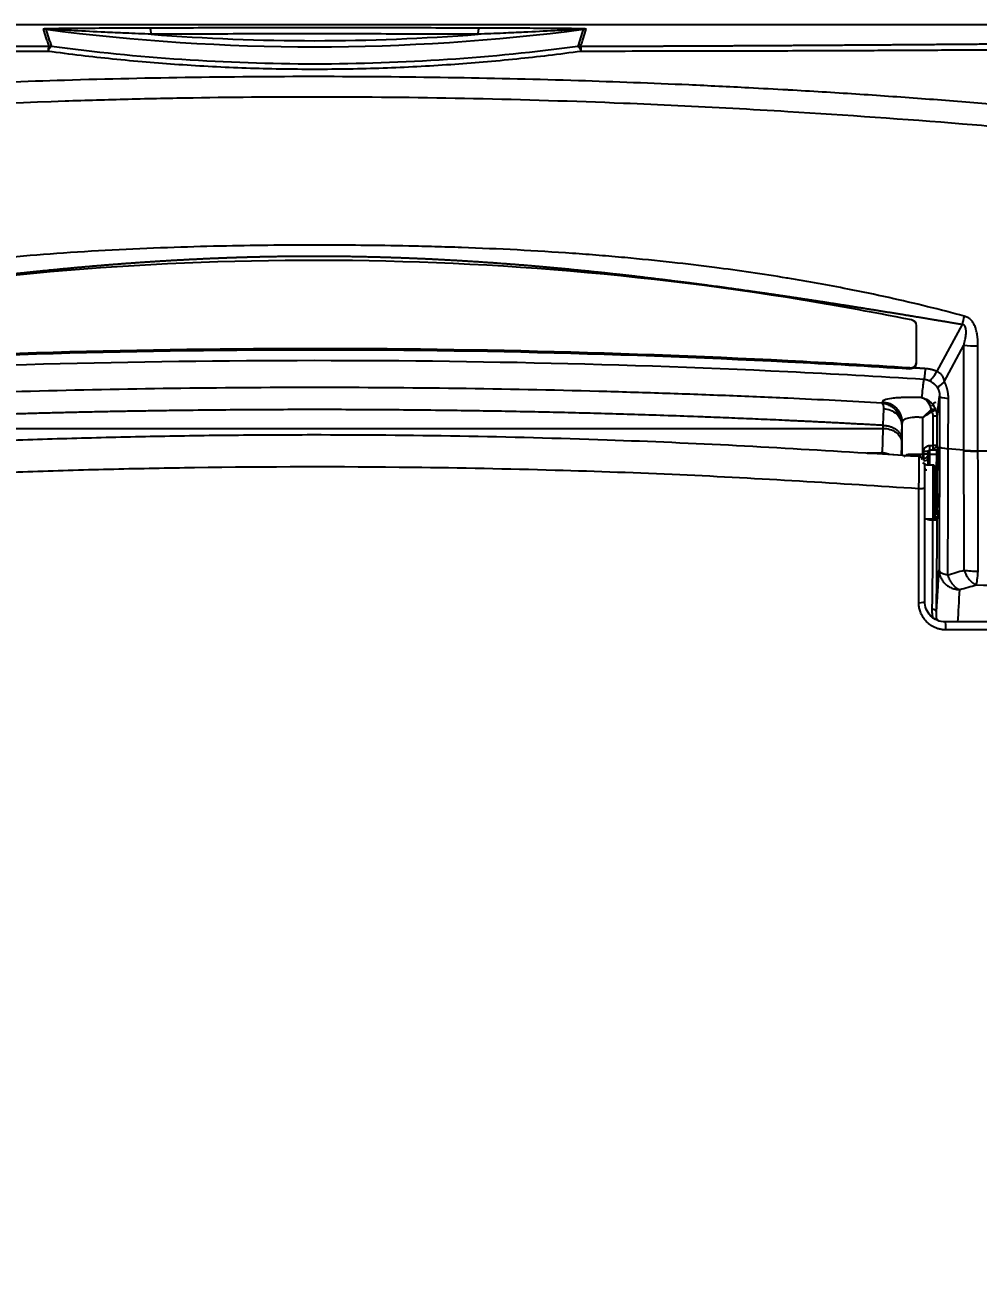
# Model space of a CAD drawing. Header units: millimetres. Extents: x 22 to 2359, y 6 to 1660.
# Drawn here: x 1158.3 to 1388, y 1139.6 to 1439.9 of the extents above; entities that cross this region are included whole.
import ezdxf

# ---------------------------------------------------------------- set-up
doc = ezdxf.new("R2010")
doc.units = ezdxf.units.MM
doc.layers.get('Defpoints').update_dxf_attribs({"linetype": 'CONTINUOUS'})
doc.layers.add('1LINE', color=7, linetype='CONTINUOUS')
doc.styles.add('Annotative', font='malgun.ttf')
doc.dimstyles.new('WOO', dxfattribs={"dimtxt": 20, "dimasz": 2, "dimexe": 1.25, "dimexo": 0.3, "dimgap": 1, "dimtad": 1, "dimdec": 1, "dimzin": 1, "dimdsep": 46, "dimtxsty": 'Annotative', "dimcen": 0, "dimclrd": 1, "dimclre": 1, "dimclrt": 2, "dimadec": 0, "dimazin": 0, "dimtfac": 1, "dimtdec": 1, "dimtofl": 0, "dimtmove": 0, "dimatfit": 3, "dimfxl": 0, "dimarcsym": 0})

# ---------------------------------------------------------------- blocks, each defined once
blk = doc.blocks.new('*D9')
at = {"layer": '1LINE', "color": 1, "lineweight": -2}
for p, q in [((948.16, 1394.59), (948.16, 1531.77)), ((1431.09, 1290.67), (1431.09, 1531.77)), ((950.16, 1530.52), (1429.09, 1530.52))]:
    blk.add_line(p, q, dxfattribs=at)
at = {"layer": '1LINE', "color": 1}
for points in [[(950.16, 1530.86), (950.16, 1530.19), (948.16, 1530.52)], [(1429.09, 1530.86), (1429.09, 1530.19), (1431.09, 1530.52)]]:
    blk.add_solid(points, dxfattribs=at)
at = {"layer": 'Defpoints', "color": 0}
for p in [(1431.09, 1530.52), (948.16, 1394.29), (1431.09, 1290.37)]:
    blk.add_point(p, dxfattribs=at)
at = {"layer": '1LINE', "color": 2, "insert": (1189.63, 1541.86), "char_height": 20, "attachment_point": 5, "style": 'Annotative'}
blk.add_mtext('483', dxfattribs=at)
blk = doc.blocks.new('*D10')
at = {"layer": '1LINE', "color": 1, "lineweight": -2}
for p, q in [((1413.64, 1439.26), (1515.83, 1439.26)), ((1514.58, 1437.26), (1514.58, 915.06)), ((1228.43, 913.06), (1515.83, 913.06))]:
    blk.add_line(p, q, dxfattribs=at)
at = {"layer": '1LINE', "color": 1}
for points in [[(1514.24, 1437.26), (1514.91, 1437.26), (1514.58, 1439.26)], [(1514.24, 915.06), (1514.91, 915.06), (1514.58, 913.06)]]:
    blk.add_solid(points, dxfattribs=at)
at = {"layer": 'Defpoints', "color": 0}
for p in [(1413.34, 1439.26), (1228.13, 913.06), (1514.58, 913.06)]:
    blk.add_point(p, dxfattribs=at)
at = {"layer": '1LINE', "color": 2, "insert": (1503.25, 1176.16), "char_height": 20, "attachment_point": 5, "rotation": 90, "style": 'Annotative'}
blk.add_mtext('527', dxfattribs=at)
blk = doc.blocks.new('*D12')
at = {"layer": '1LINE', "color": 1, "lineweight": -2}
for p, q in [((1025.27, 1424.9), (1025.27, 1492.44)), ((1431.09, 1290.67), (1431.09, 1492.44)), ((1027.27, 1491.19), (1429.09, 1491.19))]:
    blk.add_line(p, q, dxfattribs=at)
at = {"layer": '1LINE', "color": 1}
for points in [[(1027.27, 1491.52), (1027.27, 1490.85), (1025.27, 1491.19)], [(1429.09, 1491.52), (1429.09, 1490.85), (1431.09, 1491.19)]]:
    blk.add_solid(points, dxfattribs=at)
at = {"layer": 'Defpoints', "color": 0}
for p in [(1431.09, 1491.19), (1025.27, 1424.6), (1431.09, 1290.37)]:
    blk.add_point(p, dxfattribs=at)
at = {"layer": '1LINE', "color": 2, "insert": (1228.18, 1502.52), "char_height": 20, "attachment_point": 5, "style": 'Annotative'}
blk.add_mtext('406', dxfattribs=at)

msp = doc.modelspace()

# ---------------------------------------------------------------- linework, layer by layer
at = {"layer": '1LINE'}
for p, q in [((1342.13, 1439.88), (1035.58, 1439.88)), ((1420.68, 1439.88), (1342.13, 1439.88)), ((1373.13, 1358.28), (1373.13, 1367.44)), ((1384.13, 1367.62), (1378.09, 1356.38)), ((1379.84, 1353.8), (1384.59, 1362.63)), ((1371.52, 1356.96), (1371.52, 1357.19)), ((1364.91, 1348.99), (1364.89, 1348.71)), ((1378.72, 1350.34), (1378.69, 1338.21)), ((1380.77, 1349.82), (1380.74, 1337.69)), ((1374.68, 1336.38), (1374.68, 1345.19)), ((1377.14, 1338.46), (1377.14, 1345.52)), ((1091.23, 1342.6), (1342.13, 1342.6)), ((1342.13, 1342.6), (1365.03, 1342.6)), ((1365.04, 1343.32), (1365.03, 1342.6)), ((1369.54, 1340.14), (1369.53, 1339.42)), ((1361.28, 1336.74), (1364.79, 1336.74)), ((1374.68, 1336.38), (1374.93, 1336.38)), ((1374.68, 1335.34), (1374.68, 1336.38)), ((1374.93, 1336.38), (1374.93, 1337.06)), ((1374.93, 1335.34), (1374.93, 1336.38)), ((1376.33, 1338.46), (1377.14, 1338.46)), ((1376.33, 1337.42), (1378.07, 1337.42)), ((1376.33, 1336.42), (1376.33, 1337.42)), ((1376.33, 1333.75), (1376.33, 1336.41)), ((1377.14, 1337.42), (1377.14, 1338.46)), ((1378.47, 1337.82), (1378.15, 1337.82)), ((1384.59, 1337.33), (1380.74, 1337.69)), ((1387.97, 1337.11), (1387.97, 1337.21)), ((1419.4, 1337.11), (1387.97, 1337.11)), ((1374.93, 1334.82), (1374.93, 1335.34)), ((1377.13, 1333.75), (1375.63, 1333.75)), ((1377.13, 1320.75), (1377.13, 1333.75)), ((1377.63, 1321.25), (1377.63, 1333.25)), ((1378.13, 1321.75), (1378.13, 1332.75)), ((1375.42, 1320.75), (1377.13, 1320.75)), ((1377.12, 1320.5), (1376.33, 1320.5)), ((1377.12, 1320.75), (1377.12, 1320.5))]:
    msp.add_line(p, q, dxfattribs=at)
for centre, radius, start, end in [((1228.13, 1934.68), 500.07, 262.556, 277.444), ((1228.13, 1934.68), 498.6, 265.47, 274.53), ((1377.13, 1333.25), 0.5, 0, 90), ((1377.13, 1321.25), 0.5, 270, 0)]:
    msp.add_arc(centre, radius, start, end, dxfattribs=at)
at = {"layer": '1LINE', "extrusion": (0, 0, -1)}
for centre, radius, start, end in [((-1377.93, 1347.92), 1, 0, 90), ((-1374.93, 1336.34), 1, 180, 270), ((-1376.33, 1337.02), 0.4, 360, 90), ((-1375.63, 1334.25), 0.5, 270, 0), ((-1378.13, 1333.25), 0.5, 270, 0), ((-1378.13, 1321.25), 0.5, 0, 21.8583)]:
    msp.add_arc(centre, radius, start, end, dxfattribs=at)
at = {"layer": '1LINE'}
for centre, major_axis, ratio, start_param, end_param in [((1228.13, 811.91), (645.3, 0), 0.885157, 1.393202, 1.79558), ((1228.13, 811.91), (645.3, 0), 0.885157, 1.346013, 1.393202), ((1385.68, 1370), (-1.69, -5.65), 0.154187, 4.814068, 5.193411), ((1371.63, 1367.44), (1.5, 0), 0.885157, 0, 1.346013), ((1228.13, -384.34), (-1972.7, 0), 0.885157, 4.654568, 4.785141), ((1228.13, -384.34), (-1972.7, 0), 0.885157, 4.639637, 4.654568), ((1371.63, 1358.51), (1.5, 0), 0.885157, 4.639637, 6.283185), ((1371.63, 1358.28), (1.5, 0), 0.885157, 5.390981, 6.283185), ((1378.09, 1358.71), (2.02, 4.57), 0.207891, 3.286741, 4.272805), ((1382.79, 1354.32), (4.46, 2.27), 0.214286, 2.181195, 3.059799), ((1383.72, 1350.34), (5, -0.01), 0.129466, 3.159194, 4.080949), ((1376.93, 1346.62), (-0.929, -0.369), 0.027779, 3.2124, 4.70133), ((1370.74, 1336.34), (0, 1), 0.656506, 4.400806, 4.742726), ((1374.93, 1337.02), (-1, 0), 0.039914, 3.141593, 4.712388), ((1374.93, 1336.34), (-1, 0), 0.040625, 3.141593, 4.712389), ((1377.14, 1338.42), (-1, 0.001), 0.038453, 3.159059, 4.710156), ((1383.69, 1338.21), (5, -0.01), 0.129466, 3.159194, 4.080949), ((1387.54, 1337.84), (-5, 0), 0.127879, 0.93887, 1.657388), ((1387.54, 1337.74), (-5, 0), 0.127943, 0.938976, 1.657305), ((1374.93, 1335.31), (-1, 0), 0.48481, 1.570796, 3.14159), ((1375.63, 1333.02), (0.5, 0), 0.82354, 3.141593, 4.712372), ((1383.57, 1308.48), (5, -0.03), 0.305707, 3.15987, 4.082356), ((1387.57, 1309.61), (-5, -0.01), 0.289328, 0.938596, 1.654218), ((1387.57, 1309.61), (0.16, 5), 0.097203, 3.466064, 4.423075), ((1373.63, 1300.92), (-1.5, 0), 0.247566, 1.625477, 3.141591)]:
    msp.add_ellipse(centre, major_axis=major_axis, ratio=ratio, start_param=start_param, end_param=end_param, dxfattribs=at)
at = {"layer": '1LINE', "extrusion": (0, 0, -1)}
msp.add_ellipse((1378.48, 1329.42), major_axis=(0, -6), ratio=0.017455, start_param=4.123326, end_param=6.283192, dxfattribs=at)
at = {"layer": '1LINE'}
for points, degree, knots in [([(1188.47, 1439.11), (1186.37, 1439.1), (1182.59, 1439.09), (1176.29, 1439.06), (1171.2, 1439.03), (1167.18, 1438.99), (1165.38, 1438.97), (1164.37, 1438.95), (1163.86, 1438.93), (1163.57, 1438.93), (1163.33, 1438.92), (1163.18, 1438.91), (1163.04, 1438.91), (1162.89, 1438.9), (1162.77, 1438.89), (1162.7, 1438.88), (1162.7, 1438.88), (1162.69, 1438.87)], 3, [0, 0, 0, 0, 0.230087, 0.41458, 0.69465, 0.793794, 0.871498, 0.905463, 0.91862, 0.938194, 0.946267, 0.954227, 0.962056, 0.969764, 0.984893, 0.992396, 1, 1, 1, 1]), ([(1162.69, 1438.87), (1162.92, 1438.18), (1163.25, 1437.14), (1163.71, 1435.76), (1163.94, 1435.07), (1164.06, 1434.72)], 3, [0, 0, 0, 0, 0.500064, 0.750048, 1, 1, 1, 1]), ([(1188.75, 1437.64), (1186.68, 1437.72), (1182.95, 1437.87), (1176.74, 1438.15), (1171.75, 1438.4), (1167.77, 1438.62), (1165.76, 1438.72), (1164.49, 1438.79), (1163.82, 1438.82), (1163.57, 1438.83), (1163.38, 1438.84), (1163.35, 1438.83), (1163.34, 1438.83)], 3, [0, 0, 0, 0, 0.239942, 0.431544, 0.71967, 0.818788, 0.896033, 0.957237, 0.970959, 0.982053, 0.992257, 1, 1, 1, 1]), ([(1163.34, 1438.83), (1163.56, 1438.14), (1164, 1436.76), (1164.46, 1435.37), (1164.68, 1434.68)], 3, [0, 0, 0, 0, 0.500067, 1, 1, 1, 1]), ([(1184.05, 1439.1), (1181.1, 1439.09), (1176.05, 1439.05), (1171.03, 1439.04), (1168.91, 1439.01), (1168.88, 1439.01)], 3, [0, 0, 0, 0, 0.580842, 0.993615, 1, 1, 1, 1]), ([(1267.79, 1439.11), (1264.31, 1439.12), (1257.7, 1439.14), (1244.48, 1439.16), (1228.13, 1439.17), (1211.77, 1439.16), (1198.56, 1439.14), (1191.95, 1439.12), (1188.47, 1439.11)], 3, [0, 0, 0, 0, 0.131686, 0.250469, 0.500002, 0.749534, 0.868316, 1, 1, 1, 1]), ([(1292.92, 1438.83), (1292.91, 1438.83), (1292.88, 1438.84), (1292.67, 1438.83), (1292.4, 1438.82), (1291.7, 1438.79), (1289.56, 1438.67), (1285.04, 1438.43), (1279.39, 1438.14), (1273.23, 1437.86), (1269.54, 1437.72), (1267.51, 1437.64)], 3, [0, 0, 0, 0, 0.006918, 0.018908, 0.030886, 0.044569, 0.108218, 0.286508, 0.573269, 0.764735, 1, 1, 1, 1]), ([(1293.56, 1438.87), (1293.56, 1438.88), (1293.56, 1438.88), (1293.48, 1438.89), (1293.35, 1438.9), (1293.19, 1438.91), (1293.05, 1438.91), (1292.89, 1438.92), (1292.67, 1438.93), (1292.36, 1438.94), (1291.83, 1438.95), (1291.06, 1438.96), (1290.09, 1438.98), (1288.55, 1439), (1284.91, 1439.03), (1279.83, 1439.06), (1273.58, 1439.09), (1269.85, 1439.1), (1267.79, 1439.11)], 3, [0, 0, 0, 0, 0.008055, 0.015942, 0.0316, 0.039475, 0.047467, 0.055622, 0.063927, 0.080764, 0.097775, 0.132921, 0.176376, 0.21234, 0.311503, 0.590119, 0.774437, 1, 1, 1, 1]), ([(1287.39, 1439.01), (1287.36, 1439.01), (1285.25, 1439.03), (1280.2, 1439.06), (1275.16, 1439.09), (1272.2, 1439.1)], 3, [0, 0, 0, 0, 0.007266, 0.419676, 1, 1, 1, 1]), ([(1291.57, 1434.68), (1291.8, 1435.37), (1292.25, 1436.76), (1292.7, 1438.14), (1292.92, 1438.83)], 3, [0, 0, 0, 0, 0.499934, 1, 1, 1, 1]), ([(1292.2, 1434.72), (1292.32, 1435.07), (1292.55, 1435.76), (1293.01, 1437.14), (1293.34, 1438.18), (1293.56, 1438.87)], 3, [0, 0, 0, 0, 0.249951, 0.499935, 1, 1, 1, 1]), ([(1043.52, 1435.51), (1058.62, 1435.36), (1073.91, 1435.24), (1089.18, 1435.11), (1110.8, 1434.97), (1117.01, 1434.94), (1126.25, 1434.88), (1135.52, 1434.84), (1139.79, 1434.82), (1144.13, 1434.8), (1148.28, 1434.78), (1152.41, 1434.76), (1158.2, 1434.74), (1164.06, 1434.72)], 2, [0, 0, 0, 0.25, 0.25, 0.5, 0.6, 0.6, 0.75, 0.75, 0.821429, 0.821429, 0.892857, 0.892857, 1, 1, 1]), ([(1267.51, 1437.64), (1264.23, 1437.65), (1257.67, 1437.67), (1247.82, 1437.69), (1237.97, 1437.7), (1224.85, 1437.71), (1208.42, 1437.7), (1195.31, 1437.66), (1188.75, 1437.64)], 3, [0, 0, 0, 0, 0.125302, 0.250301, 0.375153, 0.500015, 0.749712, 1, 1, 1, 1]), ([(1342.13, 1434.95), (1347.48, 1434.99), (1352.8, 1435.02), (1367.93, 1435.12), (1397.91, 1435.36), (1412.74, 1435.51)], 2, [0, 0, 0, 0.149937, 0.149937, 0.574969, 1, 1, 1]), ([(1163.87, 1433.51), (1160.24, 1433.51), (1152.56, 1433.51), (1140.43, 1433.53), (1125.68, 1433.56), (1110.59, 1433.6), (1095.13, 1433.66), (1081.37, 1433.73), (1067.76, 1433.81), (1054.96, 1433.88), (1046.71, 1433.94), (1042.69, 1433.97)], 3, [0, 0, 0, 0, 0.088719, 0.187768, 0.297156, 0.450953, 0.559522, 0.679375, 0.792385, 0.898826, 1, 1, 1, 1]), ([(1164.06, 1434.72), (1164.04, 1434.7), (1164, 1434.65), (1163.94, 1434.41), (1163.91, 1434.09), (1163.89, 1433.78), (1163.88, 1433.6), (1163.87, 1433.51)], 3, [0, 0, 0, 0, 0.234147, 0.498933, 0.748462, 0.873759, 1, 1, 1, 1]), ([(1164.68, 1434.68), (1164.63, 1434.67), (1164.51, 1434.64), (1164.28, 1434.4), (1164.05, 1433.98), (1163.92, 1433.63), (1163.87, 1433.51)], 3, [0, 0, 0, 0, 0.197472, 0.499029, 0.836419, 1, 1, 1, 1]), ([(1292.39, 1433.51), (1289.73, 1433.16), (1284.58, 1432.49), (1276.68, 1431.62), (1268.85, 1430.88), (1258.12, 1430.05), (1244.59, 1429.35), (1228.13, 1429.06), (1211.67, 1429.35), (1198.13, 1430.05), (1187.41, 1430.88), (1179.57, 1431.62), (1171.68, 1432.49), (1166.52, 1433.16), (1163.87, 1433.51)], 3, [0, 0, 0, 0, 0.063255, 0.122778, 0.186256, 0.247063, 0.372901, 0.499974, 0.627091, 0.75296, 0.813774, 0.877233, 0.936826, 1, 1, 1, 1]), ([(1291.57, 1434.68), (1270.9, 1431.9), (1249.51, 1430.44), (1206.75, 1430.44), (1185.36, 1431.9), (1164.68, 1434.68)], 3, [0, 0, 0, 0, 0.5, 0.5, 1, 1, 1, 1]), ([(1292.39, 1433.51), (1292.32, 1433.69), (1292.18, 1434.03), (1291.95, 1434.42), (1291.75, 1434.65), (1291.62, 1434.67), (1291.57, 1434.68)], 3, [0, 0, 0, 0, 0.251223, 0.501088, 0.805537, 1, 1, 1, 1]), ([(1292.2, 1434.72), (1299.68, 1434.75), (1307.06, 1434.78), (1310.86, 1434.79), (1314.7, 1434.81), (1318.58, 1434.83), (1330.02, 1434.88), (1339.89, 1434.94), (1342.13, 1434.95)], 2, [0, 0, 0, 0.303539, 0.303539, 0.455309, 0.455309, 0.607079, 0.910618, 1, 1, 1]), ([(1292.39, 1433.51), (1292.38, 1433.69), (1292.36, 1434.03), (1292.31, 1434.41), (1292.26, 1434.65), (1292.22, 1434.7), (1292.2, 1434.72)], 3, [0, 0, 0, 0, 0.250973, 0.500552, 0.76563, 1, 1, 1, 1]), ([(1342.13, 1433.59), (1340.82, 1433.59), (1334.18, 1433.57), (1322.29, 1433.54), (1307.01, 1433.51), (1297.07, 1433.51), (1292.39, 1433.51)], 3, [0, 0, 0, 0, 0.079301, 0.402381, 0.718758, 1, 1, 1, 1]), ([(1413.57, 1433.97), (1409.18, 1433.94), (1400.44, 1433.88), (1386.87, 1433.8), (1372.89, 1433.72), (1360.79, 1433.66), (1350.54, 1433.62), (1345.09, 1433.6), (1342.13, 1433.59)], 3, [0, 0, 0, 0, 0.185998, 0.371184, 0.572361, 0.773392, 0.87685, 1, 1, 1, 1]), ([(1342.13, 1424.19), (1338.99, 1424.36), (1331.04, 1424.8), (1314.24, 1425.62), (1290.76, 1426.51), (1261.62, 1427.21), (1230.66, 1427.49), (1199.17, 1427.29), (1168.77, 1426.62), (1140.68, 1425.58), (1113.89, 1424.23), (1087.83, 1422.57), (1061.8, 1420.58), (1044.82, 1419), (1036.49, 1418.22)], 3, [0, 0, 0, 0, 0.030846, 0.078072, 0.164984, 0.260995, 0.363429, 0.468039, 0.56906, 0.661125, 0.743412, 0.832053, 0.917582, 1, 1, 1, 1]), ([(1419.79, 1418.22), (1414.86, 1418.69), (1404.89, 1419.63), (1389.74, 1420.91), (1374.25, 1422.11), (1358.42, 1423.21), (1347.67, 1423.87), (1342.2, 1424.18), (1342.13, 1424.19)], 3, [0, 0, 0, 0, 0.191172, 0.386485, 0.58594, 0.789538, 0.997281, 1, 1, 1, 1]), ([(1342.13, 1418.96), (1337.71, 1419.22), (1328.89, 1419.74), (1315.69, 1420.4), (1294.89, 1421.31), (1266.63, 1422.19), (1232.06, 1422.59), (1204.29, 1422.39), (1183.32, 1421.95), (1155.25, 1421.14), (1118.14, 1419.39), (1080.06, 1416.69), (1054.1, 1414.47), (1042.37, 1413.35), (1036.76, 1412.81)], 3, [0, 0, 0, 0, 0.04348, 0.086695, 0.129646, 0.247672, 0.363781, 0.468307, 0.519628, 0.56926, 0.74351, 0.883923, 0.944419, 1, 1, 1, 1]), ([(1419.52, 1412.81), (1413.9, 1413.35), (1402.15, 1414.47), (1376.39, 1416.67), (1356.2, 1418.11), (1342.14, 1418.96), (1342.13, 1418.96)], 3, [0, 0, 0, 0, 0.218732, 0.456825, 0.999573, 1, 1, 1, 1]), ([(1342.13, 1378.8), (1342.06, 1378.81), (1336.2, 1379.77), (1326.92, 1381.13), (1313.88, 1382.69), (1304.6, 1383.62), (1296.59, 1384.31), (1287.95, 1384.97), (1276.9, 1385.65), (1265.84, 1386.13), (1257.15, 1386.41), (1249.06, 1386.6), (1239.61, 1386.74), (1228.76, 1386.8), (1217.96, 1386.75), (1206.48, 1386.59), (1194.06, 1386.25), (1180.97, 1385.7), (1167.78, 1384.91), (1157.02, 1384.07), (1148.81, 1383.29), (1141.38, 1382.52), (1129.21, 1381.09), (1114.75, 1378.97), (1098.94, 1376.08), (1085.36, 1373.22), (1076.07, 1370.83), (1071.61, 1369.68)], 3, [0, 0, 0, 0, 0.000744, 0.065535, 0.103433, 0.145532, 0.168239, 0.191918, 0.240973, 0.290056, 0.313776, 0.336614, 0.379045, 0.417699, 0.456017, 0.497795, 0.543948, 0.592653, 0.641942, 0.689355, 0.711573, 0.732696, 0.771676, 0.846612, 0.89383, 0.94911, 1, 1, 1, 1]), ([(1342.13, 1374.34), (1341.63, 1374.42), (1341.14, 1374.49), (1336.94, 1375.11), (1332.93, 1375.68), (1328.29, 1376.34), (1323.81, 1376.94), (1318.66, 1377.63), (1313.65, 1378.25), (1307.87, 1378.97), (1302.34, 1379.59), (1298.82, 1379.98), (1295.34, 1380.34), (1291.63, 1380.72), (1288, 1381.07), (1285.14, 1381.34), (1282.35, 1381.58), (1279.48, 1381.83), (1276.62, 1382.06), (1269.83, 1382.59), (1263.35, 1382.98), (1260.13, 1383.17), (1256.92, 1383.33), (1253.8, 1383.49), (1250.73, 1383.61), (1244.94, 1383.84), (1239.22, 1383.96), (1236.54, 1384.02), (1233.87, 1384.04), (1231.27, 1384.07), (1226.19, 1384.08), (1223.59, 1384.06), (1220.95, 1384.04), (1218.32, 1383.99), (1215.56, 1383.94), (1212.8, 1383.87), (1209.91, 1383.79), (1206.98, 1383.68), (1203.94, 1383.57), (1200.84, 1383.42), (1197.66, 1383.27), (1194.47, 1383.09), (1188, 1382.72), (1181.29, 1382.21), (1177.96, 1381.96), (1174.62, 1381.67), (1171.35, 1381.39), (1167.98, 1381.07), (1161.65, 1380.47), (1155.22, 1379.76), (1149.54, 1379.14), (1143.57, 1378.4), (1138.41, 1377.77), (1133.12, 1377.06), (1128.52, 1376.45), (1123.75, 1375.77), (1119.63, 1375.19), (1115.33, 1374.55), (1108.24, 1373.5), (1100.47, 1372.27), (1093.79, 1371.22), (1086.3, 1369.98), (1082.91, 1369.43), (1079.21, 1368.81), (1075.88, 1368.25), (1072.13, 1367.62)], 2, [0, 0, 0, 0.00539, 0.00539, 0.043644, 0.043644, 0.081898, 0.081898, 0.120152, 0.120152, 0.158407, 0.158407, 0.180266, 0.180266, 0.202126, 0.202126, 0.218521, 0.218521, 0.234915, 0.234915, 0.273169, 0.273169, 0.292297, 0.292297, 0.311424, 0.311424, 0.349678, 0.349678, 0.368805, 0.368805, 0.387932, 0.407059, 0.407059, 0.426186, 0.426186, 0.445314, 0.445314, 0.464441, 0.464441, 0.483568, 0.483568, 0.502695, 0.502695, 0.540949, 0.540949, 0.560076, 0.560076, 0.579203, 0.579203, 0.617458, 0.617458, 0.655712, 0.655712, 0.693966, 0.693966, 0.73222, 0.73222, 0.770475, 0.770475, 0.846983, 0.846983, 0.923492, 0.923492, 0.961746, 0.961746, 1, 1, 1]), ([(1384.65, 1369.68), (1381.71, 1370.45), (1375.69, 1372.03), (1366.34, 1374.19), (1357.55, 1376.03), (1349.42, 1377.57), (1344.58, 1378.38), (1342.13, 1378.8)], 3, [0, 0, 0, 0, 0.209268, 0.430084, 0.662255, 0.828526, 1, 1, 1, 1]), ([(1384.13, 1367.62), (1380.36, 1368.25), (1377.04, 1368.8), (1373.33, 1369.42), (1369.96, 1369.97), (1362.45, 1371.2), (1355.79, 1372.25), (1348.68, 1373.37), (1342.13, 1374.34)], 2, [0, 0, 0, 0.170674, 0.170674, 0.341349, 0.341349, 0.682698, 0.682698, 1, 1, 1]), ([(1387.97, 1362.51), (1387.96, 1363.03), (1387.95, 1363.79), (1387.84, 1364.74), (1387.74, 1365.37), (1387.63, 1365.95), (1387.46, 1366.63), (1387.19, 1367.38), (1386.77, 1368.17), (1386.3, 1368.74), (1385.85, 1369.12), (1385.35, 1369.44), (1384.93, 1369.59), (1384.65, 1369.68)], 3, [0, 0, 0, 0, 0.184113, 0.265059, 0.339788, 0.408951, 0.472914, 0.585962, 0.688188, 0.790899, 0.843124, 0.895684, 1, 1, 1, 1]), ([(1384.59, 1362.63), (1384.7, 1363.11), (1384.88, 1363.88), (1385.05, 1364.93), (1385.11, 1365.73), (1385.08, 1366.53), (1384.96, 1367.21), (1384.57, 1367.56), (1384.32, 1367.63), (1384.19, 1367.62), (1384.13, 1367.62)], 3, [0, 0, 0, 0, 0.267419, 0.429344, 0.581777, 0.699191, 0.869023, 0.934394, 0.966144, 1, 1, 1, 1]), ([(1387.97, 1337.21), (1387.97, 1342.2), (1387.97, 1349.08), (1387.97, 1357.51), (1387.97, 1360.96), (1387.97, 1362.51)], 3, [0, 0, 0, 0, 0.591783, 0.815642, 1, 1, 1, 1]), ([(1081.29, 1354.46), (1124.68, 1357.23), (1168.18, 1358.66), (1255.18, 1359.24), (1298.69, 1358.41), (1342.13, 1356.3)], 3, [0, 0, 0, 0, 0.5, 0.5, 1, 1, 1, 1]), ([(1372.57, 1357.24), (1372.44, 1357.15), (1372.29, 1357.08), (1371.97, 1356.98), (1371.8, 1356.96), (1371.6, 1356.96), (1371.56, 1356.96), (1371.52, 1356.96)], 3, [0, 0, 0, 0, 0.44904, 0.44904, 0.898027, 0.898027, 1, 1, 1, 1]), ([(1372.57, 1357.24), (1373.37, 1357.19), (1373.92, 1357.16), (1374.25, 1357.14), (1375.26, 1357.07)], 2, [0, 0, 0, 0.5, 0.5, 1, 1, 1]), ([(1374.42, 1349.99), (1374.51, 1350.74), (1374.65, 1351.86), (1374.83, 1353.35), (1374.93, 1354.09), (1374.97, 1354.46)], 3, [0, 0, 0, 0, 0.500536, 0.750398, 1, 1, 1, 1]), ([(1374.97, 1354.46), (1375.06, 1354.46), (1375.25, 1354.44), (1375.53, 1354.38), (1375.82, 1354.3), (1376.05, 1354.2), (1376.18, 1354.14), (1376.22, 1354.12)], 3, [0, 0, 0, 0, 0.210255, 0.428038, 0.65574, 0.894567, 1, 1, 1, 1]), ([(1375.26, 1357.07), (1375.96, 1357.03), (1376.65, 1356.87), (1377.39, 1356.69), (1378.09, 1356.38)], 2, [0, 0, 0, 0.5, 0.5, 1, 1, 1]), ([(1376.22, 1354.12), (1376.26, 1354.1), (1376.41, 1354.03), (1376.65, 1353.89), (1376.94, 1353.69), (1377.22, 1353.48), (1377.49, 1353.24), (1377.74, 1352.98), (1377.97, 1352.69), (1378.16, 1352.41), (1378.27, 1352.22), (1378.31, 1352.14)], 3, [0, 0, 0, 0, 0.045851, 0.163947, 0.28137, 0.399474, 0.51887, 0.640787, 0.767274, 0.900252, 1, 1, 1, 1]), ([(1378.09, 1356.38), (1378.29, 1356.27), (1378.71, 1356.03), (1379.22, 1355.46), (1379.64, 1354.71), (1379.77, 1354.12), (1379.84, 1353.8)], 3, [0, 0, 0, 0, 0.219093, 0.447523, 0.699964, 1, 1, 1, 1]), ([(1342.13, 1349.85), (1337.12, 1350.07), (1327.06, 1350.51), (1311.87, 1351.06), (1290.35, 1351.71), (1262.42, 1352.29), (1228.14, 1352.52), (1193.85, 1352.29), (1159.48, 1351.58), (1125.35, 1350.44), (1102.59, 1349.28), (1091.37, 1348.71)], 3, [0, 0, 0, 0, 0.059947, 0.120527, 0.181741, 0.317459, 0.454554, 0.591566, 0.727367, 0.865517, 1, 1, 1, 1]), ([(1378.31, 1352.14), (1378.33, 1352.11), (1378.38, 1352), (1378.47, 1351.81), (1378.56, 1351.55), (1378.63, 1351.27), (1378.68, 1350.98), (1378.71, 1350.67), (1378.72, 1350.45), (1378.72, 1350.34), (1378.72, 1350.34)], 3, [0, 0, 0, 0, 0.054662, 0.203895, 0.352692, 0.503826, 0.660322, 0.823558, 0.994584, 1, 1, 1, 1]), ([(1379.84, 1353.8), (1380.06, 1353.37), (1380.4, 1352.44), (1380.64, 1351.45), (1380.7, 1350.93), (1380.77, 1350.38), (1380.77, 1349.82)], 2, [0, 0, 0, 0.25, 0.5, 0.75, 0.75, 1, 1, 1]), ([(1364.89, 1348.71), (1361.11, 1348.91), (1353.53, 1349.32), (1345.94, 1349.67), (1342.13, 1349.85)], 3, [0, 0, 0, 0, 0.497939, 1, 1, 1, 1]), ([(1364.89, 1348.71), (1365.21, 1348.65), (1365.84, 1348.53), (1366.6, 1348.19), (1367.17, 1347.85), (1367.7, 1347.45), (1368.29, 1346.87), (1368.87, 1346.05), (1369.29, 1345.16), (1369.55, 1344.2), (1369.59, 1343.55), (1369.6, 1343.22)], 3, [0, 0, 0, 0, 0.130556, 0.259962, 0.324386, 0.388462, 0.515074, 0.639565, 0.76182, 0.881913, 1, 1, 1, 1]), ([(1374.42, 1349.99), (1374.08, 1350.01), (1373.37, 1350.04), (1372.33, 1350.06), (1371.3, 1350.06), (1370.28, 1350.04), (1369.37, 1350.01), (1368.27, 1349.94), (1366.73, 1349.78), (1365.57, 1349.52), (1365.01, 1349.22), (1364.95, 1349.07), (1364.91, 1348.99)], 3, [0, 0, 0, 0, 0.067947, 0.140041, 0.210935, 0.281992, 0.362176, 0.421129, 0.553519, 0.793004, 0.893197, 1, 1, 1, 1]), ([(1364.91, 1348.99), (1366.06, 1348.94), (1367.37, 1348.42), (1369.22, 1346.51), (1369.68, 1345.19), (1369.68, 1344.05)], 3, [0, 0, 0, 0, 0.5, 0.5, 1, 1, 1, 1]), ([(1374.42, 1349.99), (1374.59, 1349.96), (1374.98, 1349.87), (1375.54, 1349.64), (1376.09, 1349.32), (1376.73, 1348.81), (1377.25, 1348.19), (1377.65, 1347.51), (1377.79, 1347.16), (1377.85, 1347)], 3, [0, 0, 0, 0, 0.119097, 0.262564, 0.399877, 0.536443, 0.785508, 0.899515, 1, 1, 1, 1]), ([(1378.14, 1345.49), (1378.23, 1346.2), (1378.42, 1347.82), (1378.61, 1349.43), (1378.72, 1350.34)], 3, [0, 0, 0, 0, 0.439995, 1, 1, 1, 1]), ([(1342.13, 1344.49), (1319.4, 1345.54), (1262.44, 1347.12), (1193.82, 1347.12), (1159.6, 1346.17), (1125.39, 1345.22), (1091.22, 1343.32)], 2, [0, 0, 0, 0.181415, 0.454276, 0.727138, 0.727138, 1, 1, 1]), ([(1365.23, 1347.36), (1365.21, 1347.05), (1365.17, 1346.4), (1365.11, 1345.07), (1365.06, 1343.92), (1365.04, 1343.32)], 3, [0, 0, 0, 0, 0.296737, 0.630058, 1, 1, 1, 1]), ([(1365.23, 1347.36), (1366.28, 1347.32), (1367.48, 1346.9), (1369.17, 1345.29), (1369.6, 1344.18), (1369.6, 1343.22)], 3, [0, 0, 0, 0, 0.5, 0.5, 1, 1, 1, 1]), ([(1374.68, 1345.19), (1374.32, 1345.22), (1373.59, 1345.28), (1372.22, 1345.26), (1371.07, 1345.09), (1370.31, 1344.8), (1369.94, 1344.56), (1369.73, 1344.31), (1369.7, 1344.14), (1369.68, 1344.05)], 3, [0, 0, 0, 0, 0.135833, 0.27495, 0.543459, 0.669306, 0.787463, 0.897231, 1, 1, 1, 1]), ([(1376.68, 1347.09), (1376.31, 1346.78), (1375.61, 1346.18), (1374.98, 1345.51), (1374.68, 1345.19)], 3, [0, 0, 0, 0, 0.527246, 1, 1, 1, 1]), ([(1376.93, 1346.65), (1376.57, 1346.44), (1375.8, 1345.99), (1375.07, 1345.46), (1374.68, 1345.19)], 3, [0, 0, 0, 0, 0.467049, 1, 1, 1, 1]), ([(1376.68, 1347.09), (1376.72, 1347.02), (1376.8, 1346.88), (1376.88, 1346.73), (1376.93, 1346.65)], 3, [0, 0, 0, 0, 0.499995, 1, 1, 1, 1]), ([(1377.14, 1345.52), (1377.14, 1345.7), (1377.12, 1346.09), (1376.99, 1346.46), (1376.93, 1346.65)], 3, [0, 0, 0, 0, 0.48131, 1, 1, 1, 1]), ([(1378.14, 1345.49), (1378.13, 1345.76), (1378.1, 1346.28), (1377.93, 1346.77), (1377.85, 1347)], 3, [0, 0, 0, 0, 0.534914, 1, 1, 1, 1]), ([(1378.14, 1338.42), (1378.14, 1338.79), (1378.14, 1341.15), (1378.14, 1343.5), (1378.14, 1345.49)], 3, [0, 0, 0, 0, 0.157173, 1, 1, 1, 1]), ([(1365.03, 1342.6), (1365.02, 1342.12), (1365, 1340.8), (1364.95, 1338.96), (1364.89, 1337.46), (1364.83, 1336.83), (1364.8, 1336.74), (1364.79, 1336.74)], 3, [0, 0, 0, 0, 0.129808, 0.375856, 0.631205, 0.877578, 1, 1, 1, 1]), ([(1365.03, 1342.6), (1366.2, 1342.59), (1367.36, 1342.24), (1369.03, 1341.07), (1369.52, 1340.24), (1369.53, 1339.42)], 3, [0, 0, 0, 0, 0.5, 0.5, 1, 1, 1, 1]), ([(1095.34, 1336.67), (1101.62, 1337.07), (1114.17, 1337.87), (1133.03, 1338.85), (1151.9, 1339.66), (1170.79, 1340.29), (1189.68, 1340.74), (1208.59, 1341.02), (1233.05, 1341.14), (1263.07, 1340.89), (1297.17, 1339.98), (1329.8, 1338.6), (1350.54, 1337.31), (1360.92, 1336.67)], 3, [0, 0, 0, 0, 0.071088, 0.142178, 0.213268, 0.284358, 0.355448, 0.426538, 0.497628, 0.631374, 0.765084, 0.882543, 1, 1, 1, 1]), ([(1369.53, 1339.42), (1369.52, 1338.62), (1369.51, 1337.92), (1369.49, 1337.17), (1369.48, 1336.31), (1369.47, 1336.12)], 2, [0, 0, 0, 0.438452, 0.438452, 0.876904, 1, 1, 1]), ([(1360.92, 1336.67), (1361.16, 1336.66), (1361.62, 1336.64), (1362.22, 1336.63), (1362.7, 1336.64), (1362.94, 1336.63), (1363.06, 1336.62)], 3, [0, 0, 0, 0, 0.284504, 0.536881, 0.770572, 1, 1, 1, 1]), ([(1363.66, 1336.58), (1363.67, 1336.58), (1363.69, 1336.58), (1363.7, 1336.58), (1363.7, 1336.58)], 3, [0, 0, 0, 0, 0.489342, 1, 1, 1, 1]), ([(1370.18, 1335.75), (1370.23, 1335.82), (1370.38, 1335.98), (1370.66, 1336.18), (1371.01, 1336.34), (1371.27, 1336.36), (1371.39, 1336.37)], 3, [0, 0, 0, 0, 0.212521, 0.496852, 0.762819, 1, 1, 1, 1]), ([(1371.39, 1336.37), (1371.64, 1336.37), (1372.12, 1336.37), (1372.95, 1336.38), (1373.8, 1336.38), (1374.39, 1336.38), (1374.68, 1336.38)], 3, [0, 0, 0, 0, 0.26147, 0.509806, 0.757005, 1, 1, 1, 1]), ([(1374.93, 1337.06), (1374.93, 1337.15), (1374.94, 1337.33), (1375.02, 1337.59), (1375.16, 1337.84), (1375.34, 1338.06), (1375.56, 1338.24), (1375.8, 1338.37), (1376.06, 1338.45), (1376.24, 1338.45), (1376.33, 1338.46)], 3, [0, 0, 0, 0, 0.1223, 0.244167, 0.371747, 0.502301, 0.632276, 0.758669, 0.879263, 1, 1, 1, 1]), ([(1375.93, 1336.81), (1375.93, 1336.81), (1375.93, 1336.83), (1375.93, 1336.87), (1375.93, 1336.9), (1375.93, 1336.95), (1375.93, 1336.99), (1375.93, 1337.02), (1375.93, 1337.02)], 2, [0, 0, 0, 0.142857, 0.285714, 0.392857, 0.5, 0.625, 0.75, 1, 1, 1]), ([(1375.93, 1333.76), (1375.93, 1334.29), (1375.93, 1334.75), (1375.93, 1335.18), (1375.93, 1335.53), (1375.93, 1336.14), (1375.93, 1336.47), (1375.93, 1336.61), (1375.93, 1336.79), (1375.93, 1336.81)], 2, [0, 0, 0, 0.162303, 0.162303, 0.329843, 0.329843, 0.664921, 0.664921, 0.832461, 1, 1, 1]), ([(1378.14, 1338.42), (1378.12, 1338.4), (1378.07, 1338.34), (1377.74, 1338), (1377.52, 1337.79), (1377.46, 1337.74), (1377.46, 1337.74), (1377.46, 1337.74), (1377.46, 1337.73), (1377.46, 1337.73), (1377.46, 1337.73), (1377.46, 1337.73), (1377.45, 1337.72), (1377.44, 1337.71), (1377.41, 1337.69), (1377.36, 1337.64), (1377.27, 1337.55), (1377.19, 1337.44), (1377.16, 1337.43), (1377.14, 1337.42)], 3, [0, 0, 0, 0, 0.193722, 0.4866, 0.612128, 0.61219, 0.612251, 0.612373, 0.612619, 0.613109, 0.61409, 0.616051, 0.619973, 0.627815, 0.643494, 0.67486, 0.73784, 0.861502, 1, 1, 1, 1]), ([(1377.98, 1333.08), (1377.99, 1333.35), (1378, 1334.35), (1378.03, 1335.85), (1378.06, 1336.21), (1378.07, 1336.41)], 3, [0, 0, 0, 0, 0.141874, 0.5477, 1, 1, 1, 1]), ([(1378.36, 1337.5), (1378.34, 1337.48), (1378.3, 1337.45), (1378.23, 1337.41), (1378.15, 1337.39), (1378.1, 1337.39), (1378.07, 1337.39)], 3, [0, 0, 0, 0, 0.263307, 0.520903, 0.767742, 1, 1, 1, 1]), ([(1378.07, 1336.42), (1378.07, 1336.45), (1378.08, 1336.5), (1378.08, 1336.77), (1378.08, 1337.08), (1378.08, 1337.36), (1378.07, 1337.4), (1378.07, 1337.42)], 3, [0, 0, 0, 0, 0.194706, 0.392029, 0.592, 0.794648, 1, 1, 1, 1]), ([(1378.37, 1337.18), (1378.39, 1337.22), (1378.43, 1337.3), (1378.46, 1337.42), (1378.48, 1337.55), (1378.48, 1337.64), (1378.48, 1337.68)], 3, [0, 0, 0, 0, 0.233188, 0.477786, 0.733597, 1, 1, 1, 1]), ([(1378.47, 1336.01), (1378.47, 1336.02), (1378.48, 1336.04), (1378.48, 1336.1), (1378.48, 1336.2), (1378.48, 1336.35), (1378.49, 1336.6), (1378.49, 1336.95), (1378.49, 1337.29), (1378.48, 1337.53), (1378.48, 1337.68), (1378.48, 1337.76), (1378.47, 1337.81), (1378.47, 1337.82), (1378.47, 1337.82)], 3, [0, 0, 0, 0, 0.06627, 0.128312, 0.18917, 0.250906, 0.375547, 0.499938, 0.624717, 0.749808, 0.81135, 0.871827, 0.933668, 1, 1, 1, 1]), ([(1380.74, 1337.69), (1380.73, 1335.65), (1380.72, 1331.54), (1380.7, 1325.42), (1380.68, 1319.33), (1380.65, 1313.26), (1380.63, 1309.26), (1380.62, 1307.26)], 3, [0, 0, 0, 0, 0.198657, 0.397999, 0.598, 0.798676, 1, 1, 1, 1]), ([(1384.62, 1308.44), (1384.62, 1310.33), (1384.61, 1314.12), (1384.6, 1319.86), (1384.6, 1325.63), (1384.59, 1331.41), (1384.59, 1335.29), (1384.59, 1337.23)], 3, [0, 0, 0, 0, 0.201057, 0.401587, 0.601583, 0.801062, 1, 1, 1, 1]), ([(1387.99, 1308.17), (1387.99, 1308.56), (1387.99, 1311.28), (1387.98, 1316.38), (1387.98, 1323.5), (1387.98, 1330.41), (1387.97, 1334.96), (1387.97, 1337.11)], 3, [0, 0, 0, 0, 0.041271, 0.287919, 0.534524, 0.781096, 1, 1, 1, 1]), ([(1082.53, 1328.11), (1088.99, 1328.56), (1101.91, 1329.46), (1121.33, 1330.58), (1140.77, 1331.52), (1160.22, 1332.27), (1179.69, 1332.83), (1210.21, 1333.42), (1245.69, 1333.47), (1284.67, 1332.67), (1325.36, 1331.24), (1354.54, 1329.35), (1373.73, 1328.11)], 3, [0, 0, 0, 0, 0.066784, 0.133574, 0.200368, 0.267164, 0.333961, 0.40076, 0.58106, 0.698733, 0.80178, 1, 1, 1, 1]), ([(1374.73, 1335.26), (1374.66, 1335.33), (1374.51, 1335.46), (1374.18, 1335.65), (1373.91, 1335.71), (1373.72, 1335.73)], 3, [0, 0, 0, 0, 0.262373, 0.519683, 1, 1, 1, 1]), ([(1373.73, 1328.11), (1373.74, 1328.51), (1373.75, 1329.37), (1373.78, 1331.29), (1373.79, 1333.2), (1373.79, 1334.65), (1373.77, 1335.36), (1373.76, 1335.65), (1373.76, 1335.72)], 3, [0, 0, 0, 0, 0.1157, 0.253027, 0.56532, 0.722492, 0.883408, 1, 1, 1, 1]), ([(1375.13, 1328.28), (1375.13, 1328.45), (1375.13, 1329.13), (1375.13, 1330.65), (1375.13, 1332.6), (1375.13, 1333.72), (1375.13, 1334.08), (1375.13, 1334.15)], 3, [0, 0, 0, 0, 0.067794, 0.269284, 0.601718, 0.906321, 1, 1, 1, 1]), ([(1378.38, 1332.75), (1378.38, 1333.01), (1378.39, 1333.71), (1378.41, 1334.58), (1378.43, 1335.26), (1378.44, 1335.63), (1378.45, 1335.81), (1378.46, 1335.91), (1378.46, 1335.98), (1378.47, 1336), (1378.47, 1336.01)], 3, [0, 0, 0, 0, 0.137452, 0.394347, 0.566872, 0.724136, 0.821393, 0.867935, 0.935279, 1, 1, 1, 1]), ([(1373.71, 1300.55), (1373.71, 1301.12), (1373.71, 1302.25), (1373.71, 1304.53), (1373.7, 1308.51), (1373.71, 1314.24), (1373.72, 1321.15), (1373.73, 1325.79), (1373.73, 1328.11)], 3, [0, 0, 0, 0, 0.06259, 0.125166, 0.250263, 0.500269, 0.750137, 1, 1, 1, 1]), ([(1373.73, 1328.11), (1374.07, 1328.11), (1374.46, 1328.13), (1374.99, 1328.2), (1375.13, 1328.24), (1375.13, 1328.28)], 3, [0, 0, 0, 0, 0.5, 0.5, 1, 1, 1, 1]), ([(1377.45, 1321.14), (1377.51, 1321.08), (1377.71, 1320.89), (1377.95, 1320.63), (1378.1, 1320.47), (1378.12, 1320.45), (1378.12, 1320.43)], 3, [0, 0, 0, 0, 0.202338, 0.598097, 0.794733, 1, 1, 1, 1]), ([(1378.47, 1321.03), (1378.47, 1321.03), (1378.47, 1321.04), (1378.48, 1321.09), (1378.48, 1321.18), (1378.48, 1321.33), (1378.49, 1321.56), (1378.49, 1321.91), (1378.49, 1322.25), (1378.48, 1322.5), (1378.48, 1322.66), (1378.48, 1322.75), (1378.48, 1322.82), (1378.47, 1322.83), (1378.47, 1322.84)], 3, [0, 0, 0, 0, 0.06627, 0.128312, 0.189171, 0.250908, 0.375548, 0.499937, 0.624717, 0.749808, 0.81135, 0.871826, 0.933668, 1, 1, 1, 1]), ([(1376.33, 1320.5), (1376.21, 1320.51), (1375.96, 1320.52), (1375.71, 1320.63), (1375.59, 1320.7), (1375.59, 1320.71)], 3, [0, 0, 0, 0, 0.470641, 0.959011, 1, 1, 1, 1]), ([(1376.95, 1298.96), (1376.96, 1299.65), (1376.98, 1301.02), (1377.01, 1303.24), (1377.04, 1305.55), (1377.06, 1307.94), (1377.08, 1310.39), (1377.1, 1312.89), (1377.11, 1315.41), (1377.12, 1317.95), (1377.12, 1319.65), (1377.12, 1320.5)], 3, [0, 0, 0, 0, 0.116271, 0.231251, 0.344942, 0.457342, 0.568453, 0.678274, 0.786805, 0.894047, 1, 1, 1, 1]), ([(1378.12, 1320.43), (1378.11, 1320.44), (1378.07, 1320.45), (1377.84, 1320.47), (1377.51, 1320.5), (1377.25, 1320.5), (1377.12, 1320.5)], 3, [0, 0, 0, 0, 0.253713, 0.508397, 0.75546, 1, 1, 1, 1]), ([(1377.95, 1298.27), (1377.96, 1298.92), (1377.98, 1300.25), (1378.01, 1302.48), (1378.04, 1304.52), (1378.05, 1306.29), (1378.07, 1308.19), (1378.08, 1310.2), (1378.1, 1312.3), (1378.11, 1313.92), (1378.11, 1315.54), (1378.12, 1317.17), (1378.12, 1318.8), (1378.12, 1319.89), (1378.12, 1320.43)], 3, [0, 0, 0, 0, 0.106522, 0.219275, 0.338724, 0.400814, 0.464444, 0.596491, 0.664635, 0.733096, 0.800871, 0.867476, 0.93358, 1, 1, 1, 1]), ([(1378.12, 1320.43), (1378.12, 1320.45), (1378.12, 1320.48), (1378.13, 1320.55), (1378.13, 1320.64), (1378.13, 1320.75), (1378.13, 1320.87), (1378.13, 1320.96), (1378.13, 1321.01), (1378.13, 1321.02), (1378.14, 1321.02)], 3, [0, 0, 0, 0, 0.048844, 0.107124, 0.237432, 0.36796, 0.497147, 0.752793, 0.87599, 1, 1, 1, 1]), ([(1378.58, 1308.48), (1378.6, 1308.17), (1378.64, 1307.55), (1378.94, 1306.65), (1379.4, 1305.83), (1380.03, 1305.11), (1380.66, 1304.61), (1381.22, 1304.29), (1381.66, 1304.09), (1382.13, 1303.93), (1382.6, 1303.82), (1383.09, 1303.74), (1383.41, 1303.73), (1383.57, 1303.73)], 3, [0, 0, 0, 0, 0.124943, 0.249887, 0.37483, 0.499774, 0.624718, 0.687265, 0.749812, 0.812359, 0.874906, 0.937453, 1, 1, 1, 1]), ([(1380.62, 1307.26), (1381.28, 1307.45), (1382.62, 1307.84), (1383.95, 1308.24), (1384.62, 1308.43)], 3, [0, 0, 0, 0, 0.497352, 1, 1, 1, 1]), ([(1384.62, 1308.44), (1384.7, 1308.21), (1384.85, 1307.78), (1385.24, 1306.99), (1385.71, 1306.29), (1386.25, 1305.71), (1386.67, 1305.34), (1387.12, 1305.05), (1387.42, 1304.93), (1387.57, 1304.87)], 3, [0, 0, 0, 0, 0.135245, 0.25014, 0.49971, 0.624782, 0.749855, 0.874927, 1, 1, 1, 1]), ([(1380.21, 1294.01), (1379.95, 1294.02), (1379.44, 1294.04), (1378.68, 1294.18), (1377.95, 1294.4), (1377.04, 1294.8), (1376.03, 1295.47), (1375.08, 1296.45), (1374.41, 1297.51), (1373.99, 1298.56), (1373.75, 1299.57), (1373.72, 1300.23), (1373.71, 1300.55)], 3, [0, 0, 0, 0, 0.073739, 0.147652, 0.221143, 0.294175, 0.436279, 0.570425, 0.693954, 0.804828, 0.904856, 1, 1, 1, 1]), ([(1380.13, 1295.92), (1378.78, 1295.92), (1377.47, 1296.49), (1375.65, 1298.35), (1375.13, 1299.63), (1375.13, 1300.92)], 3, [0, 0, 0, 0, 0.5, 0.5, 1, 1, 1, 1]), ([(1377.15, 1296.72), (1377.13, 1296.82), (1377.05, 1297.23), (1376.96, 1297.96), (1376.95, 1298.64), (1376.95, 1298.96)], 3, [0, 0, 0, 0, 0.135385, 0.579891, 1, 1, 1, 1]), ([(1378.06, 1296.5), (1378.06, 1296.5), (1378.02, 1296.78), (1377.96, 1297.36), (1377.95, 1297.96), (1377.95, 1298.27)], 3, [0, 0, 0, 0, 0.000051, 0.500664, 1, 1, 1, 1]), ([(1380.21, 1294.01), (1380.22, 1294.39), (1380.21, 1294.93), (1380.18, 1295.72), (1380.15, 1295.92), (1380.13, 1295.92)], 3, [0, 0, 0, 0, 0.5, 0.5, 1, 1, 1, 1]), ([(1419.78, 1295.92), (1415.48, 1295.92), (1406.5, 1295.92), (1393.28, 1295.92), (1384.37, 1295.92), (1380.13, 1295.92)], 3, [0, 0, 0, 0, 0.325657, 0.679477, 1, 1, 1, 1]), ([(1419.88, 1294.04), (1413.27, 1294.04), (1400.05, 1294.03), (1386.82, 1294.01), (1380.21, 1294.01)], 3, [0, 0, 0, 0, 0.500003, 1, 1, 1, 1])]:
    msp.add_open_spline(points, degree=degree, knots=knots, dxfattribs=at)
for points, weights in [([(1163.34, 1438.83), (1163.13, 1438.86), (1162.91, 1438.87), (1162.69, 1438.87)], [1.00105468696, 0.999648427415, 0.99964843768, 1.00105471776]), ([(1188.75, 1437.64), (1188.67, 1438.54), (1188.58, 1439.06), (1188.47, 1439.11)], [1.05534093585, 0.995415065039, 0.984157191127, 1.02156731412]), ([(1267.51, 1437.64), (1267.59, 1438.55), (1267.68, 1439.06), (1267.79, 1439.11)], [1.03636195412, 0.987877408561, 0.987879348705, 1.03636777455]), ([(1375.26, 1357.07), (1375.14, 1355.63), (1375.04, 1354.7), (1374.97, 1354.46)], [1.05188172711, 0.979083216594, 0.982895828556, 1.063319563]), ([(1378.14, 1345.49), (1378.13, 1345.5), (1377.72, 1345.52), (1377.14, 1345.52)], [1.16737261897, 0.944208422837, 0.944209127013, 1.1673747315]), ([(1365.04, 1343.32), (1367.65, 1343.3), (1369.51, 1341.99), (1369.54, 1340.14)], [1.1691887187, 0.943608418349, 0.943603760529, 1.16917474524]), ([(1364.79, 1336.74), (1365.38, 1336.74), (1365.97, 1336.62), (1366.54, 1336.38)], [1.17157881009, 1.11100080509, 1.06646365628, 1.03796736365]), ([(1376.33, 1337.42), (1376.33, 1337.42), (1376.33, 1337.86), (1376.33, 1338.46)], [1.18106087149, 0.939639614352, 0.939646376361, 1.18108115751]), ([(1378.47, 1337.82), (1378.47, 1337.59), (1378.31, 1337.42), (1378.07, 1337.42)], [1.16692701701, 0.941231908042, 0.944401558916, 1.17643596963]), ([(1378.47, 1336.01), (1378.47, 1336.24), (1378.3, 1336.41), (1378.07, 1336.41)], [1.16092420702, 0.942798150328, 0.946417678819, 1.1717827925]), ([(1380.62, 1307.26), (1381.22, 1305.46), (1382.31, 1304.16), (1383.57, 1303.73)], [1.07620068016, 0.974240333459, 0.974601044892, 1.07728281446])]:
    msp.add_rational_spline(points, weights, degree=3, dxfattribs=at)
for points, degree in [([(1292.92, 1438.83), (1293.13, 1438.86), (1293.34, 1438.87), (1293.56, 1438.87)], 3), ([(1164.68, 1434.68), (1164.48, 1434.71), (1164.27, 1434.72), (1164.06, 1434.72)], 3), ([(1291.57, 1434.68), (1291.78, 1434.71), (1291.99, 1434.72), (1292.2, 1434.72)], 3), ([(1084.74, 1356.96), (1170.38, 1362.48), (1256.42, 1363.05), (1342.13, 1358.66)], 3), ([(1384.59, 1362.63), (1385.53, 1362.54), (1386.81, 1362.5), (1387.97, 1362.51)], 3), ([(1384.59, 1337.33), (1384.59, 1362.63)], 1), ([(1342.13, 1358.66), (1351.93, 1358.16), (1361.73, 1357.59), (1371.52, 1356.96)], 3), ([(1342.13, 1356.3), (1353.08, 1355.77), (1364.03, 1355.16), (1374.97, 1354.46)], 3), ([(1364.89, 1348.71), (1365.09, 1348.44), (1365.27, 1347.93), (1365.23, 1347.36)], 3), ([(1374.42, 1349.99), (1375.53, 1349.71), (1376.41, 1348.69), (1376.68, 1347.09)], 3), ([(1365.04, 1343.32), (1353.59, 1343.96), (1342.13, 1344.49)], 2), ([(1369.6, 1343.22), (1369.58, 1342.68), (1369.55, 1341.12), (1369.54, 1340.14)], 2), ([(1369.68, 1344.05), (1369.6, 1343.22)], 1), ([(1369.68, 1336.15), (1369.68, 1340.1), (1369.68, 1344.05)], 2), ([(1363.06, 1336.62), (1363.53, 1336.59), (1364.01, 1336.56), (1364.48, 1336.53)], 3), ([(1363.7, 1336.58), (1367.04, 1336.35), (1370.39, 1336.11), (1373.74, 1335.87)], 3), ([(1364.48, 1336.53), (1364.86, 1336.5), (1365.25, 1336.47), (1365.63, 1336.45)], 3), ([(1364.59, 1336.74), (1365.19, 1336.74), (1365.78, 1336.62), (1366.32, 1336.39)], 3), ([(1365.63, 1336.45), (1365.63, 1336.45), (1365.63, 1336.45), (1365.63, 1336.45)], 3), ([(1365.63, 1336.45), (1368.33, 1336.26), (1371.04, 1336.06), (1373.74, 1335.87)], 3), ([(1375.93, 1336.81), (1375.93, 1336.62), (1376.15, 1336.42), (1376.33, 1336.42)], 3), ([(1376.33, 1336.42), (1376.91, 1336.42), (1377.49, 1336.42), (1378.07, 1336.42)], 3), ([(1378.14, 1338.42), (1378.14, 1338.31), (1378.14, 1338.1), (1378.14, 1337.92), (1378.15, 1337.82), (1378.15, 1337.82)], 2), ([(1378.36, 1337.55), (1378.31, 1337.49), (1378.23, 1337.31)], 2), ([(1378.69, 1338.21), (1378.67, 1328.13), (1378.63, 1318.16), (1378.58, 1308.48)], 3), ([(1384.59, 1337.23), (1384.59, 1337.26), (1384.59, 1337.3), (1384.59, 1337.33)], 3), ([(1374.2, 1335.83), (1373.74, 1335.87)], 1), ([(1375.03, 1334.91), (1374.79, 1335.51), (1374.26, 1335.16)], 2), ([(1374.73, 1334.16), (1374.88, 1334.32), (1374.98, 1334.37)], 2), ([(1375.13, 1300.92), (1375.13, 1309.91), (1375.13, 1319.06), (1375.13, 1328.28)], 3), ([(1377.74, 1321.42), (1377.95, 1321.42), (1378.14, 1321.23), (1378.14, 1321.02)], 3), ([(1378.47, 1321.03), (1378.47, 1321.24), (1378.28, 1321.42), (1378.07, 1321.42)], 3), ([(1378.14, 1321.02), (1378.25, 1321.02), (1378.36, 1321.03), (1378.47, 1321.03)], 3), ([(1377.95, 1298.27), (1378.27, 1302.7), (1378.58, 1308.48)], 2), ([(1383.12, 1295.91), (1383.27, 1298.27), (1383.42, 1300.88), (1383.57, 1303.73)], 3), ([(1383.57, 1303.73), (1384.91, 1304.1), (1386.24, 1304.48), (1387.57, 1304.87)], 3), ([(1387.57, 1304.87), (1396.82, 1304.56), (1406.06, 1304.23), (1415.29, 1303.88)], 3)]:
    msp.add_open_spline(points, degree=degree, dxfattribs=at)
for points, weights, knots in [([(1376.68, 1347.09), (1376.94, 1347.19), (1377.19, 1347.23), (1377.41, 1347.21), (1377.62, 1347.2), (1377.78, 1347.12), (1377.85, 1347)], [1.00776295817, 1.03315237998, 1.12082051613, 1.27076736665, 1.12082964222, 1.03316305155, 1.00776759463], [0, 0, 0, 0, 0.500015, 0.500015, 0.500015, 1, 1, 1, 1]), ([(1377.95, 1298.27), (1377.95, 1298.46), (1377.84, 1298.63), (1377.65, 1298.76), (1377.47, 1298.88), (1377.23, 1298.96), (1376.95, 1298.96)], [1.00796951043, 1.03353407858, 1.12060309708, 1.26917656592, 1.12060624028, 1.03353776265, 1.00797113304], [0, 0, 0, 0, 0.500005, 0.500005, 0.500005, 1, 1, 1, 1])]:
    msp.add_rational_spline(points, weights, degree=3, knots=knots, dxfattribs=at)

# ---------------------------------------------------------------- dimensions: what is measured, and where the dimension line sits
dim = msp.add_linear_dim(base=(1431.09, 1530.52), p1=(948.16, 1394.29), p2=(1431.09, 1290.37), text='483', dimstyle='WOO', override={"dimdec": 0}, dxfattribs=at)
dim.commit()
dim.dimension.update_dxf_attribs({"geometry": '*D9', "text_midpoint": (1189.63, 1541.86)})
dim = msp.add_linear_dim(base=(1431.09, 1491.19), p1=(1025.27, 1424.6), p2=(1431.09, 1290.37), dimstyle='WOO', override={"dimdec": 0}, dxfattribs=at)
dim.commit()
dim.dimension.update_dxf_attribs({"geometry": '*D12', "text_midpoint": (1228.18, 1502.52)})
dim = msp.add_linear_dim(base=(1514.58, 913.06), p1=(1413.34, 1439.26), p2=(1228.13, 913.06), angle=90, text='527', dimstyle='WOO', override={"dimdec": 0}, dxfattribs=at)
dim.commit()
dim.dimension.update_dxf_attribs({"geometry": '*D10', "text_midpoint": (1503.25, 1176.16)})

doc.saveas('drawing.dxf')
